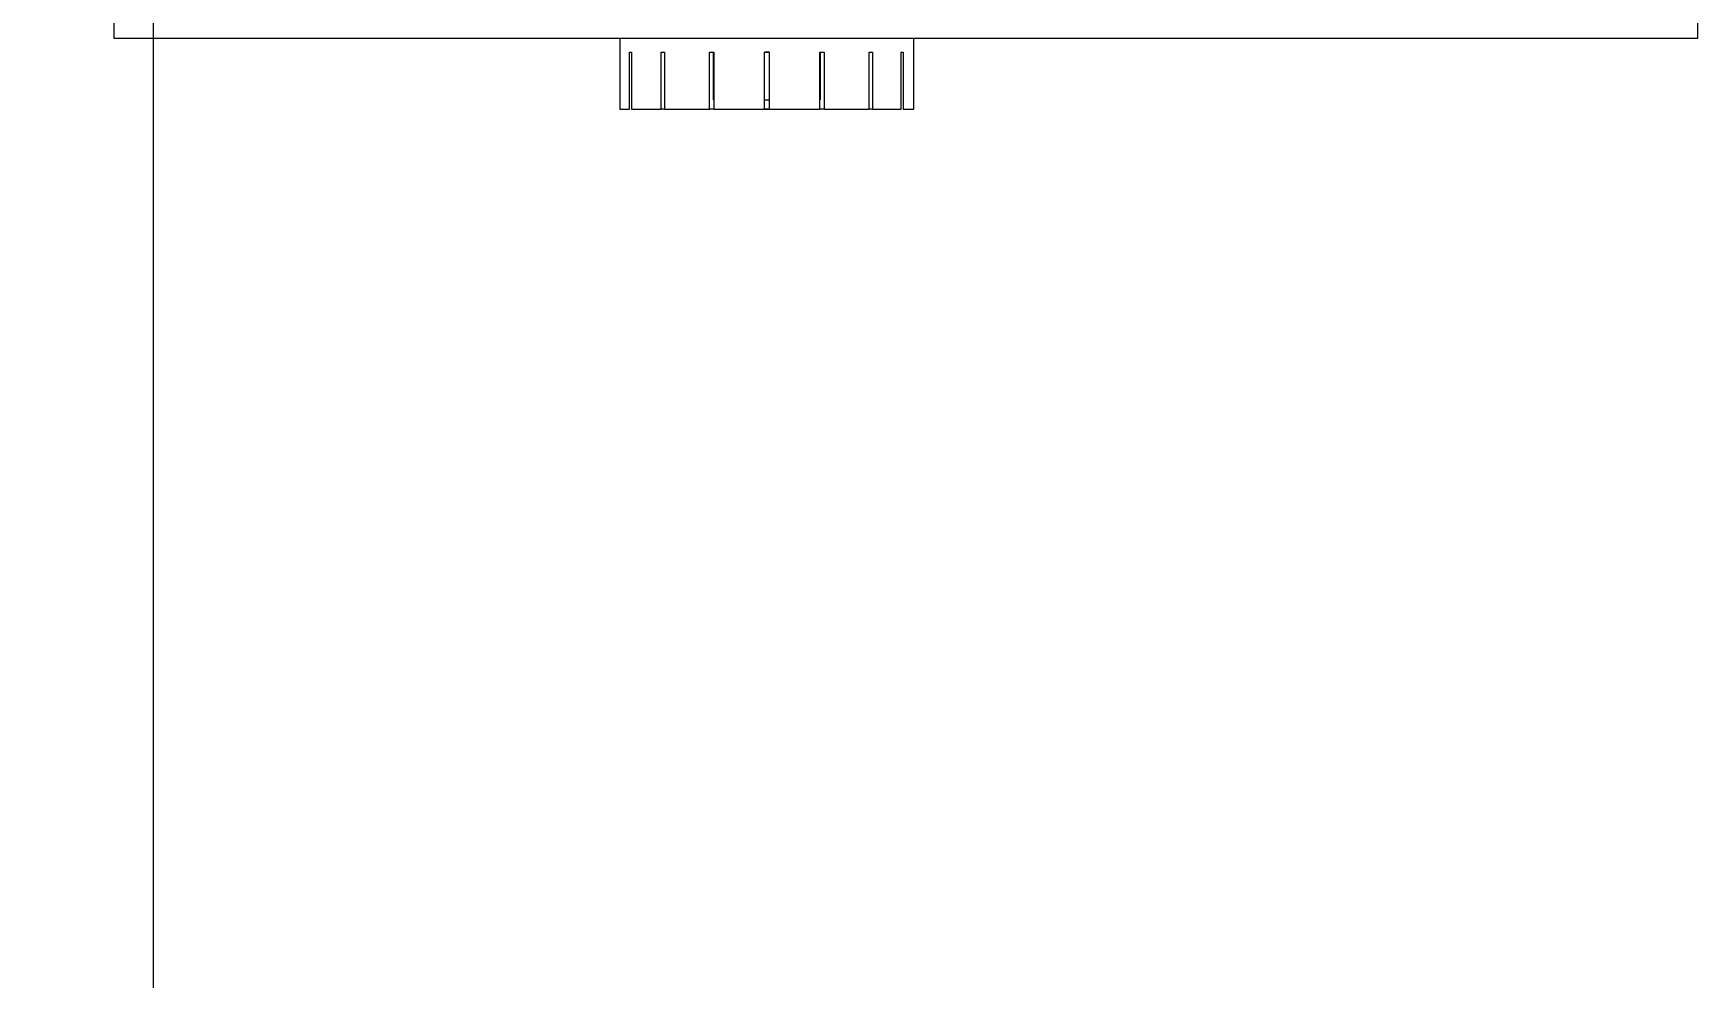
# Model space of a CAD drawing. Header units: millimetres. Extents: x -23755 to 62003, y -3000 to 6760.
# Drawn here: x 6217.4 to 6568.3, y 700 to 899 of the extents above; entities that cross this region are included whole.
import ezdxf

# ---------------------------------------------------------------- set-up
doc = ezdxf.new("R2010")
doc.units = ezdxf.units.MM
for name, color, linetype, lineweight in [('A-ANNO-DIMS', 211, 'Continuous', 9), ('A-ANNO-DIMS-50', 211, 'Continuous', 9), ('Q-CASE', 31, 'Continuous', 9)]:
    doc.layers.add(name, color=color, linetype=linetype, lineweight=lineweight)
doc.styles.add('@Arial Unicode MS', font='', dxfattribs={"height": 100})
doc.styles.get('@Arial Unicode MS').set_extended_font_data('@Arial Unicode MS')
doc.dimstyles.new('CRT_-__Metros_-_Linha_de_chamada_3_5_mm_1', dxfattribs={"dimscale": 304.8, "dimtxt": 100.584485, "dimasz": 0.328084, "dimexe": 0.164042, "dimexo": 0.0625, "dimgap": 0.082021, "dimtad": 1, "dimlfac": 0.001, "dimrnd": 0.01, "dimzin": 0, "dimdsep": 46, "dimtxsty": '@Arial Unicode MS', "dimblk1": 'OBLIQUE', "dimblk2": 'OBLIQUE', "dimsah": 1, "dimcen": 0.09, "dimdle": 0.164042, "dimazin": 0, "dimtfac": 1, "dimtdec": 4, "dimtix": 1, "dimtmove": 0, "dimatfit": 3, "dimfxl": 0.984252, "dimfxlon": 1, "dimtvp": 1, "dimtolj": 1, "dimtzin": 0, "dimarcsym": 2})

# ---------------------------------------------------------------- blocks, each defined once
blk = doc.blocks.new('CRT_GAB_COZ_Bancada com cuba - Bancada em U-4227795-B')
at = {"layer": 'Q-CASE'}
for p, q in [((-6863.62, 1078), (-6863.62, 898)), ((-6529.66, 898), (-6529.66, 1078)), ((-6863.62, 898), (-6529.66, 898))]:
    blk.add_line(p, q, dxfattribs=at)
at = {"layer": 'Q-CASE', "color": 55}
for p, q in [((-6756.95, 898), (-6756.95, 895)), ((-6756.95, 895), (-6756.95, 883)), ((-6754.88, 883), (-6754.88, 895)), ((-6754.88, 895), (-6754.5, 895)), ((-6754.5, 895), (-6754.5, 883)), ((-6748.22, 883), (-6748.22, 895)), ((-6748.22, 895), (-6747.51, 895)), ((-6748.22, 895), (-6747.51, 895)), ((-6747.51, 895), (-6747.51, 883)), ((-6738.02, 883), (-6738.02, 895)), ((-6738.02, 895), (-6737.1, 895)), ((-6737.28, 895), (-6737.28, 885)), ((-6737.1, 895), (-6737.1, 883)), ((-6725.95, 895), (-6726.45, 895)), ((-6726.45, 883), (-6726.45, 895)), ((-6726.45, 895), (-6725.95, 895)), ((-6725.95, 895), (-6726.45, 895)), ((-6726.45, 895), (-6725.95, 895)), ((-6725.95, 895), (-6725.45, 895)), ((-6725.45, 895), (-6725.95, 895)), ((-6725.95, 895), (-6725.45, 895)), ((-6725.45, 895), (-6725.95, 895)), ((-6725.45, 895), (-6725.45, 883)), ((-6714.8, 883), (-6714.8, 895)), ((-6714.8, 895), (-6713.87, 895)), ((-6714.62, 885), (-6714.62, 895)), ((-6713.87, 895), (-6713.87, 883)), ((-6704.39, 883), (-6704.39, 895)), ((-6704.39, 895), (-6703.68, 895)), ((-6704.39, 895), (-6703.68, 895)), ((-6703.68, 895), (-6703.68, 883)), ((-6697.61, 883), (-6697.61, 895)), ((-6697.61, 895), (-6697.22, 895)), ((-6697.22, 895), (-6697.22, 883)), ((-6694.95, 895), (-6694.95, 898)), ((-6694.95, 883), (-6694.95, 895)), ((-6726.43, 885), (-6725.95, 885)), ((-6725.95, 885), (-6725.47, 885)), ((-6756.95, 883), (-6754.88, 883)), ((-6754.5, 883), (-6748.22, 883)), ((-6747.51, 883), (-6748.22, 883)), ((-6747.51, 883), (-6738.02, 883)), ((-6737.1, 883), (-6738.02, 883)), ((-6737.1, 883), (-6726.45, 883)), ((-6725.95, 883), (-6726.43, 883)), ((-6726.43, 883), (-6725.95, 883)), ((-6725.95, 883), (-6725.47, 883)), ((-6725.47, 883), (-6725.95, 883)), ((-6725.45, 883), (-6714.8, 883)), ((-6713.87, 883), (-6714.8, 883)), ((-6713.87, 883), (-6704.39, 883)), ((-6703.68, 883), (-6704.39, 883)), ((-6703.68, 883), (-6697.61, 883)), ((-6697.22, 883), (-6694.95, 883))]:
    blk.add_line(p, q, dxfattribs=at)
blk = doc.blocks.new('DIMBLOCK49-B')
at = {"layer": 'A-ANNO-DIMS-50', "lineweight": 18, "transparency": 16777216}
for p, q in [((6242.67, 4380.34), (6192.67, 4430.34)), ((6242.67, 4380.34), (6292.67, 4330.34)), ((6242.67, 200), (6192.67, 250)), ((6242.67, 200), (6292.67, 150))]:
    blk.add_line(p, q, dxfattribs=at)
at = {"layer": 'A-ANNO-DIMS-50', "transparency": 16777216}
for p, q in [((6242.67, 4430.34), (6242.67, 150)), ((5942.67, 4380.34), (6292.67, 4380.34)), ((6242.67, 4380.34), (5942.67, 4380.34)), ((6542.67, 200), (6192.67, 200)), ((6242.67, 200), (6542.67, 200))]:
    blk.add_line(p, q, dxfattribs=at)
at = {"layer": 'A-ANNO-DIMS-50', "color": 0, "transparency": 16777216, "insert": (6087.87, 2154.89), "char_height": 100, "width": 324.6748, "attachment_point": 1, "rotation": 90, "line_spacing_factor": 1.117605, "style": '@Arial Unicode MS'}
blk.add_mtext('4,18', dxfattribs=at)
blk = doc.blocks.new('_Oblique')
at = {"color": 0, "linetype": 'ByBlock', "lineweight": -2}
blk.add_line((-0.5, -0.5), (0.5, 0.5), dxfattribs=at)

msp = doc.modelspace()

# ---------------------------------------------------------------- block references
at = {"layer": 'Q-CASE'}
msp.add_blockref('CRT_GAB_COZ_Bancada com cuba - Bancada em U-4227795-B', (13097.992, 0), dxfattribs=at)

# ---------------------------------------------------------------- dimensions: what is measured, and where the dimension line sits
at = {"layer": 'A-ANNO-DIMS'}
dim = msp.add_linear_dim(base=(6242.671, 200), p1=(5942.671, 4380.337), p2=(6542.671, 200), angle=90, dimstyle='CRT_-__Metros_-_Linha_de_chamada_3_5_mm_1', override={"dimpost": '<>', "dimfxl": 4223.175998}, dxfattribs=at)
dim.commit()
dim.dimension.update_dxf_attribs({"geometry": 'DIMBLOCK49-B', "text_midpoint": (6166.579, 2290.168)})

doc.saveas('drawing.dxf')
